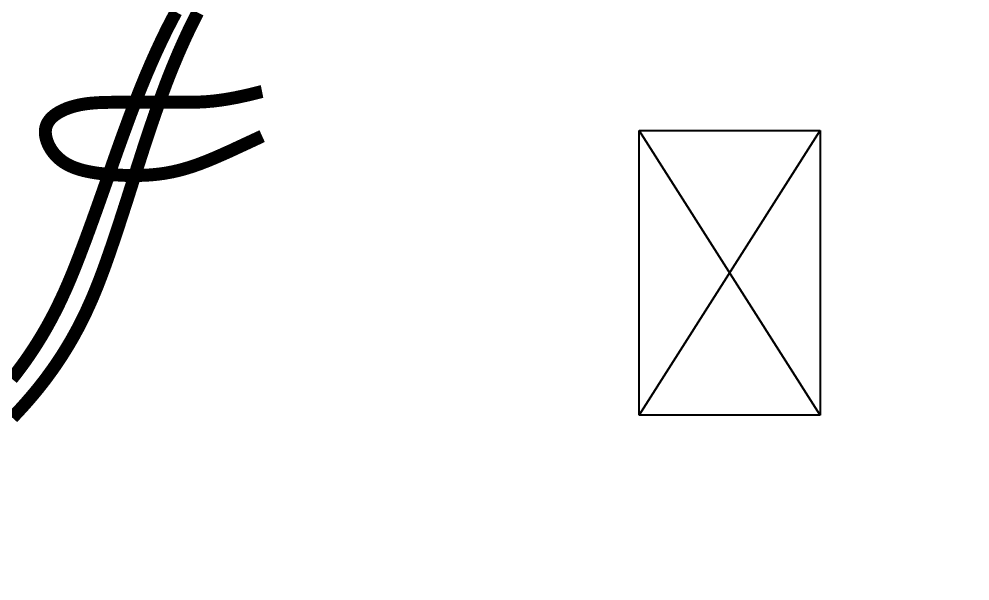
# Model space of a CAD drawing. Header units: inches. Extents: x 2832 to 8547, y -592 to 860.
# Drawn here: x 3614.25 to 3632.61, y 140.1 to 150.96 of the extents above; entities that cross this region are included whole.
import ezdxf
from ezdxf import colors
from ezdxf.entities.mleader import LeaderData, LeaderLine
from ezdxf.math import Vec2, Vec3

# ---------------------------------------------------------------- set-up
doc = ezdxf.new("R2010")
doc.units = ezdxf.units.IN
doc.header["$LTSCALE"] = 5
doc.header["$MEASUREMENT"] = 0
for name, color, linetype in [('BlueSolid', 5, 'Continuous'), ('FMTEXTG', 4, 'Continuous'), ('FORM', 5, 'Continuous'), ('NOTES', 5, 'Continuous')]:
    doc.layers.add(name, color=color, linetype=linetype)
doc.styles.add('Arial Narrow', font='ARIALN.TTF', dxfattribs={"height": 1.5})

# ---------------------------------------------------------------- blocks, each defined once
blk = doc.blocks.new('*U35')
at = {"const_width": 0.25}
for points in [[(-6.258, -3.161), (-6.277, -3.197), (-6.296, -3.232), (-6.315, -3.268), (-6.334, -3.304), (-6.353, -3.339), (-6.371, -3.375), (-6.389, -3.411), (-6.408, -3.447), (-6.426, -3.483), (-6.444, -3.519), (-6.462, -3.555), (-6.479, -3.591), (-6.497, -3.627), (-6.515, -3.663), (-6.532, -3.7), (-6.549, -3.736), (-6.566, -3.772), (-6.584, -3.809), (-6.6, -3.845), (-6.617, -3.882), (-6.634, -3.918), (-6.651, -3.955), (-6.667, -3.991), (-6.684, -4.028), (-6.7, -4.065), (-6.716, -4.102), (-6.732, -4.138), (-6.749, -4.175), (-6.764, -4.212), (-6.78, -4.249), (-6.796, -4.286), (-6.812, -4.323), (-6.828, -4.36), (-6.843, -4.397), (-6.859, -4.434), (-6.874, -4.472), (-6.889, -4.509), (-6.904, -4.546), (-6.92, -4.583), (-6.935, -4.621), (-6.95, -4.658), (-6.965, -4.696), (-6.98, -4.733), (-6.994, -4.771), (-7.009, -4.808), (-7.024, -4.846), (-7.039, -4.884), (-7.053, -4.921), (-7.068, -4.959), (-7.082, -4.997), (-7.097, -5.035), (-7.111, -5.072), (-7.125, -5.11), (-7.14, -5.148), (-7.154, -5.186), (-7.168, -5.224), (-7.182, -5.262), (-7.196, -5.3), (-7.21, -5.339), (-7.224, -5.377), (-7.238, -5.415), (-7.252, -5.453), (-7.266, -5.491), (-7.28, -5.53), (-7.294, -5.568), (-7.308, -5.606), (-7.322, -5.645), (-7.336, -5.683), (-7.349, -5.722), (-7.377, -5.799), (-7.405, -5.876), (-7.432, -5.954), (-7.459, -6.031), (-7.487, -6.109), (-7.514, -6.187), (-7.542, -6.265), (-7.569, -6.343), (-7.596, -6.421), (-7.624, -6.499), (-7.652, -6.578), (-7.679, -6.656), (-7.693, -6.695), (-7.707, -6.735), (-7.721, -6.774), (-7.735, -6.814), (-7.749, -6.853), (-7.763, -6.893), (-7.777, -6.932), (-7.791, -6.972), (-7.805, -7.011), (-7.819, -7.051), (-7.834, -7.09), (-7.848, -7.13), (-7.862, -7.17), (-7.876, -7.209), (-7.891, -7.249), (-7.905, -7.289), (-7.92, -7.329), (-7.934, -7.369), (-7.949, -7.408), (-7.964, -7.448), (-7.978, -7.488), (-7.993, -7.528), (-8.008, -7.568), (-8.023, -7.608), (-8.038, -7.648), (-8.053, -7.688), (-8.068, -7.728), (-8.083, -7.768), (-8.099, -7.808), (-8.114, -7.849), (-8.129, -7.889), (-8.145, -7.929), (-8.161, -7.969), (-8.176, -8.009), (-8.192, -8.05), (-8.208, -8.09), (-8.224, -8.13), (-8.241, -8.171), (-8.249, -8.191), (-8.257, -8.211), (-8.266, -8.231), (-8.274, -8.252), (-8.282, -8.272), (-8.291, -8.292), (-8.299, -8.312), (-8.308, -8.333), (-8.316, -8.353), (-8.325, -8.373), (-8.334, -8.394), (-8.342, -8.414), (-8.351, -8.434), (-8.36, -8.454), (-8.369, -8.475), (-8.378, -8.495), (-8.387, -8.515), (-8.396, -8.536), (-8.405, -8.556), (-8.414, -8.577), (-8.424, -8.597), (-8.433, -8.617), (-8.442, -8.638), (-8.452, -8.658), (-8.461, -8.679), (-8.471, -8.699), (-8.48, -8.72), (-8.49, -8.74), (-8.5, -8.761), (-8.51, -8.781), (-8.519, -8.802), (-8.529, -8.822), (-8.539, -8.843), (-8.55, -8.863), (-8.56, -8.884), (-8.57, -8.904), (-8.58, -8.925), (-8.591, -8.945), (-8.601, -8.966), (-8.612, -8.987), (-8.622, -9.007), (-8.633, -9.028), (-8.644, -9.049), (-8.655, -9.069), (-8.666, -9.09), (-8.677, -9.111), (-8.688, -9.131), (-8.699, -9.152), (-8.711, -9.173), (-8.722, -9.193), (-8.734, -9.214), (-8.745, -9.235), (-8.757, -9.256), (-8.769, -9.277), (-8.78, -9.297), (-8.792, -9.318), (-8.805, -9.339), (-8.817, -9.36), (-8.829, -9.381), (-8.841, -9.402), (-8.854, -9.423), (-8.866, -9.443), (-8.879, -9.464), (-8.892, -9.485), (-8.905, -9.506), (-8.918, -9.527), (-8.931, -9.548), (-8.944, -9.569), (-8.957, -9.59), (-8.971, -9.611), (-8.984, -9.632), (-8.998, -9.653), (-9.012, -9.675), (-9.025, -9.696), (-9.039, -9.717), (-9.053, -9.738), (-9.068, -9.759), (-9.082, -9.78), (-9.096, -9.801), (-9.111, -9.823), (-9.126, -9.844), (-9.14, -9.865), (-9.155, -9.886), (-9.17, -9.908), (-9.186, -9.929), (-9.201, -9.95), (-9.216, -9.971), (-9.232, -9.993), (-9.248, -10.014), (-9.263, -10.035), (-9.279, -10.057), (-9.295, -10.078), (-9.312, -10.1), (-9.328, -10.121), (-9.344, -10.143), (-9.361, -10.164), (-9.378, -10.186), (-9.395, -10.207), (-9.412, -10.229), (-9.429, -10.25)], [(-5.838, -3.17), (-5.856, -3.205), (-5.874, -3.239), (-5.892, -3.274), (-5.909, -3.309), (-5.927, -3.344), (-5.944, -3.379), (-5.961, -3.414), (-5.979, -3.449), (-5.996, -3.484), (-6.013, -3.519), (-6.029, -3.555), (-6.046, -3.59), (-6.062, -3.625), (-6.079, -3.66), (-6.095, -3.696), (-6.111, -3.731), (-6.127, -3.767), (-6.143, -3.802), (-6.159, -3.838), (-6.175, -3.873), (-6.19, -3.909), (-6.206, -3.944), (-6.221, -3.98), (-6.236, -4.016), (-6.251, -4.052), (-6.266, -4.087), (-6.281, -4.123), (-6.296, -4.159), (-6.311, -4.195), (-6.326, -4.231), (-6.34, -4.267), (-6.355, -4.303), (-6.369, -4.339), (-6.383, -4.375), (-6.398, -4.411), (-6.412, -4.448), (-6.426, -4.484), (-6.44, -4.52), (-6.454, -4.556), (-6.467, -4.593), (-6.481, -4.629), (-6.495, -4.666), (-6.508, -4.702), (-6.522, -4.738), (-6.535, -4.775), (-6.549, -4.812), (-6.562, -4.848), (-6.575, -4.885), (-6.589, -4.921), (-6.602, -4.958), (-6.615, -4.995), (-6.628, -5.032), (-6.641, -5.068), (-6.654, -5.105), (-6.666, -5.142), (-6.679, -5.179), (-6.692, -5.216), (-6.705, -5.253), (-6.717, -5.29), (-6.73, -5.327), (-6.743, -5.364), (-6.755, -5.401), (-6.768, -5.438), (-6.78, -5.475), (-6.792, -5.513), (-6.805, -5.55), (-6.817, -5.587), (-6.829, -5.624), (-6.842, -5.662), (-6.854, -5.699), (-6.866, -5.736), (-6.879, -5.774), (-6.891, -5.811), (-6.915, -5.886), (-6.939, -5.961), (-6.963, -6.037), (-6.988, -6.112), (-7.012, -6.187), (-7.036, -6.263), (-7.06, -6.339), (-7.084, -6.414), (-7.108, -6.49), (-7.133, -6.566), (-7.157, -6.643), (-7.181, -6.719), (-7.205, -6.795), (-7.23, -6.872), (-7.242, -6.91), (-7.255, -6.948), (-7.267, -6.986), (-7.279, -7.025), (-7.292, -7.063), (-7.304, -7.101), (-7.317, -7.14), (-7.329, -7.178), (-7.342, -7.217), (-7.354, -7.255), (-7.367, -7.294), (-7.38, -7.332), (-7.392, -7.371), (-7.405, -7.409), (-7.418, -7.448), (-7.431, -7.487), (-7.444, -7.525), (-7.457, -7.564), (-7.47, -7.603), (-7.483, -7.641), (-7.496, -7.68), (-7.509, -7.719), (-7.523, -7.757), (-7.536, -7.796), (-7.549, -7.835), (-7.563, -7.874), (-7.577, -7.913), (-7.59, -7.952), (-7.604, -7.991), (-7.618, -8.03), (-7.632, -8.068), (-7.646, -8.107), (-7.66, -8.146), (-7.675, -8.186), (-7.682, -8.205), (-7.689, -8.225), (-7.697, -8.244), (-7.704, -8.264), (-7.712, -8.283), (-7.719, -8.303), (-7.727, -8.322), (-7.734, -8.342), (-7.742, -8.362), (-7.749, -8.381), (-7.757, -8.401), (-7.765, -8.421), (-7.772, -8.44), (-7.78, -8.46), (-7.788, -8.48), (-7.796, -8.499), (-7.804, -8.519), (-7.812, -8.539), (-7.82, -8.558), (-7.828, -8.578), (-7.837, -8.598), (-7.845, -8.617), (-7.853, -8.637), (-7.861, -8.657), (-7.87, -8.677), (-7.878, -8.697), (-7.887, -8.716), (-7.895, -8.736), (-7.904, -8.756), (-7.913, -8.776), (-7.922, -8.796), (-7.931, -8.815), (-7.939, -8.835), (-7.948, -8.855), (-7.958, -8.875), (-7.967, -8.895), (-7.976, -8.915), (-7.985, -8.935), (-7.994, -8.955), (-8.004, -8.975), (-8.013, -8.995), (-8.023, -9.015), (-8.033, -9.035), (-8.042, -9.055), (-8.052, -9.075), (-8.062, -9.095), (-8.072, -9.115), (-8.082, -9.135), (-8.092, -9.155), (-8.102, -9.175), (-8.113, -9.195), (-8.123, -9.215), (-8.133, -9.235), (-8.144, -9.255), (-8.154, -9.276), (-8.165, -9.296), (-8.176, -9.316), (-8.187, -9.336), (-8.198, -9.356), (-8.209, -9.377), (-8.22, -9.397), (-8.231, -9.417), (-8.243, -9.437), (-8.254, -9.458), (-8.266, -9.478), (-8.277, -9.498), (-8.289, -9.519), (-8.301, -9.539), (-8.313, -9.559), (-8.325, -9.58), (-8.337, -9.6), (-8.349, -9.621), (-8.362, -9.641), (-8.374, -9.661), (-8.387, -9.682), (-8.399, -9.702), (-8.412, -9.723), (-8.425, -9.743), (-8.438, -9.764), (-8.451, -9.785), (-8.464, -9.805), (-8.477, -9.826), (-8.491, -9.846), (-8.504, -9.867), (-8.518, -9.888), (-8.532, -9.908), (-8.546, -9.929), (-8.56, -9.95), (-8.574, -9.97), (-8.588, -9.991), (-8.602, -10.012), (-8.617, -10.033), (-8.631, -10.054), (-8.646, -10.074), (-8.661, -10.095), (-8.676, -10.116), (-8.691, -10.137), (-8.706, -10.158), (-8.722, -10.179), (-8.737, -10.2), (-8.753, -10.221), (-8.768, -10.242), (-8.784, -10.263), (-8.8, -10.284), (-8.816, -10.305), (-8.833, -10.326), (-8.849, -10.347), (-8.866, -10.368), (-8.882, -10.389), (-8.899, -10.41), (-8.916, -10.432), (-8.933, -10.453), (-8.95, -10.474), (-8.968, -10.495), (-8.985, -10.517), (-9.003, -10.538), (-9.021, -10.559), (-9.039, -10.581), (-9.057, -10.602), (-9.075, -10.623), (-9.084, -10.634), (-9.094, -10.645), (-9.103, -10.655), (-9.112, -10.666), (-9.121, -10.677), (-9.131, -10.688), (-9.14, -10.698), (-9.15, -10.709), (-9.159, -10.72), (-9.169, -10.731), (-9.178, -10.741), (-9.188, -10.752), (-9.197, -10.763), (-9.207, -10.774), (-9.217, -10.784), (-9.226, -10.795), (-9.236, -10.806), (-9.246, -10.817), (-9.256, -10.828), (-9.266, -10.838), (-9.276, -10.849), (-9.286, -10.86), (-9.296, -10.871), (-9.306, -10.882), (-9.316, -10.892), (-9.326, -10.903), (-9.336, -10.914), (-9.346, -10.925), (-9.357, -10.936), (-9.367, -10.947), (-9.377, -10.958), (-9.388, -10.969), (-9.398, -10.979), (-9.409, -10.99), (-9.419, -11.001)], [(-4.596, -4.696), (-4.606, -4.698), (-4.616, -4.701), (-4.627, -4.704), (-4.637, -4.706), (-4.647, -4.709), (-4.657, -4.712), (-4.667, -4.714), (-4.676, -4.717), (-4.686, -4.719), (-4.696, -4.722), (-4.706, -4.724), (-4.715, -4.727), (-4.725, -4.729), (-4.735, -4.731), (-4.744, -4.734), (-4.754, -4.736), (-4.763, -4.739), (-4.773, -4.741), (-4.782, -4.743), (-4.791, -4.745), (-4.801, -4.748), (-4.81, -4.75), (-4.819, -4.752), (-4.828, -4.754), (-4.837, -4.756), (-4.847, -4.759), (-4.856, -4.761), (-4.865, -4.763), (-4.874, -4.765), (-4.883, -4.767), (-4.891, -4.769), (-4.9, -4.771), (-4.909, -4.773), (-4.918, -4.775), (-4.926, -4.777), (-4.935, -4.779), (-4.944, -4.781), (-4.952, -4.783), (-4.961, -4.785), (-4.969, -4.786), (-4.978, -4.788), (-4.986, -4.79), (-4.995, -4.792), (-5.003, -4.794), (-5.011, -4.796), (-5.02, -4.797), (-5.028, -4.799), (-5.036, -4.801), (-5.044, -4.802), (-5.052, -4.804), (-5.061, -4.806), (-5.069, -4.807), (-5.077, -4.809), (-5.085, -4.811), (-5.101, -4.814), (-5.116, -4.817), (-5.132, -4.82), (-5.147, -4.823), (-5.163, -4.826), (-5.178, -4.828), (-5.193, -4.831), (-5.208, -4.834), (-5.222, -4.836), (-5.237, -4.839), (-5.252, -4.841), (-5.266, -4.844), (-5.28, -4.846), (-5.294, -4.849), (-5.308, -4.851), (-5.322, -4.853), (-5.336, -4.855), (-5.35, -4.857), (-5.363, -4.859), (-5.377, -4.861), (-5.39, -4.863), (-5.403, -4.865), (-5.416, -4.867), (-5.429, -4.868), (-5.442, -4.87), (-5.455, -4.872), (-5.468, -4.873), (-5.48, -4.875), (-5.493, -4.876), (-5.505, -4.878), (-5.517, -4.879), (-5.529, -4.88), (-5.542, -4.882), (-5.554, -4.883), (-5.566, -4.884), (-5.577, -4.885), (-5.589, -4.886), (-5.601, -4.887), (-5.612, -4.888), (-5.624, -4.889), (-5.635, -4.89), (-5.647, -4.891), (-5.658, -4.892), (-5.669, -4.893), (-5.68, -4.894), (-5.691, -4.894), (-5.702, -4.895), (-5.713, -4.896), (-5.724, -4.896), (-5.735, -4.897), (-5.746, -4.898), (-5.756, -4.898), (-5.767, -4.899), (-5.777, -4.899), (-5.788, -4.9), (-5.798, -4.9), (-5.809, -4.901), (-5.819, -4.901), (-5.829, -4.901), (-5.84, -4.902), (-5.85, -4.902), (-5.86, -4.902), (-5.87, -4.903), (-5.88, -4.903), (-5.89, -4.903), (-5.91, -4.904), (-5.93, -4.904), (-5.95, -4.904), (-5.969, -4.904), (-5.989, -4.905), (-6.008, -4.905), (-6.028, -4.905), (-6.047, -4.905), (-6.086, -4.905), (-6.163, -4.905), (-6.24, -4.905), (-6.394, -4.905), (-6.471, -4.905), (-6.509, -4.905), (-6.547, -4.905), (-6.586, -4.905), (-6.624, -4.905), (-6.662, -4.905), (-6.7, -4.905), (-6.738, -4.905), (-6.776, -4.905), (-6.813, -4.905), (-6.851, -4.905), (-6.888, -4.905), (-6.926, -4.905), (-6.944, -4.905), (-6.963, -4.905), (-6.981, -4.905), (-7, -4.905), (-7.018, -4.905), (-7.036, -4.905), (-7.055, -4.905), (-7.073, -4.905), (-7.091, -4.905), (-7.109, -4.905), (-7.127, -4.905), (-7.145, -4.905), (-7.163, -4.905), (-7.181, -4.905), (-7.199, -4.905), (-7.217, -4.905), (-7.235, -4.905), (-7.252, -4.905), (-7.27, -4.905), (-7.287, -4.905), (-7.305, -4.905), (-7.322, -4.905), (-7.34, -4.905), (-7.357, -4.905), (-7.374, -4.905), (-7.391, -4.905), (-7.408, -4.905), (-7.425, -4.905), (-7.442, -4.905), (-7.459, -4.905), (-7.476, -4.905), (-7.493, -4.905), (-7.51, -4.906), (-7.526, -4.906), (-7.543, -4.906), (-7.559, -4.906), (-7.576, -4.907), (-7.592, -4.907), (-7.609, -4.907), (-7.625, -4.908), (-7.641, -4.908), (-7.657, -4.909), (-7.673, -4.909), (-7.69, -4.91), (-7.706, -4.91), (-7.722, -4.911), (-7.737, -4.912), (-7.753, -4.913), (-7.769, -4.913), (-7.785, -4.914), (-7.8, -4.915), (-7.816, -4.916), (-7.832, -4.918), (-7.847, -4.919), (-7.863, -4.92), (-7.878, -4.921), (-7.893, -4.923), (-7.909, -4.924), (-7.924, -4.926), (-7.939, -4.928), (-7.954, -4.929), (-7.969, -4.931), (-7.984, -4.933), (-7.999, -4.935), (-8.014, -4.937), (-8.029, -4.94), (-8.044, -4.942), (-8.059, -4.944), (-8.073, -4.947), (-8.088, -4.95), (-8.103, -4.952), (-8.117, -4.955), (-8.132, -4.958), (-8.146, -4.962), (-8.161, -4.965), (-8.175, -4.968), (-8.19, -4.972), (-8.204, -4.975), (-8.218, -4.979), (-8.232, -4.983), (-8.247, -4.987), (-8.261, -4.991), (-8.275, -4.995), (-8.289, -5), (-8.303, -5.004), (-8.317, -5.009), (-8.33, -5.014), (-8.344, -5.019), (-8.351, -5.021), (-8.358, -5.024), (-8.365, -5.026), (-8.371, -5.029), (-8.378, -5.032), (-8.385, -5.034), (-8.392, -5.037), (-8.398, -5.04), (-8.405, -5.043), (-8.411, -5.046), (-8.418, -5.048), (-8.425, -5.051), (-8.431, -5.054), (-8.437, -5.057), (-8.444, -5.06), (-8.45, -5.063), (-8.457, -5.066), (-8.463, -5.069), (-8.469, -5.073), (-8.476, -5.076), (-8.482, -5.079), (-8.488, -5.082), (-8.494, -5.085), (-8.5, -5.089), (-8.506, -5.092), (-8.512, -5.096), (-8.518, -5.099), (-8.524, -5.102), (-8.53, -5.106), (-8.536, -5.109), (-8.542, -5.113), (-8.547, -5.117), (-8.553, -5.12), (-8.559, -5.124), (-8.564, -5.128), (-8.57, -5.131), (-8.575, -5.135), (-8.581, -5.139), (-8.586, -5.143), (-8.591, -5.147), (-8.596, -5.15), (-8.602, -5.154), (-8.607, -5.158), (-8.612, -5.162), (-8.617, -5.166), (-8.622, -5.17), (-8.627, -5.175), (-8.632, -5.179), (-8.636, -5.183), (-8.641, -5.187), (-8.646, -5.191), (-8.65, -5.196), (-8.655, -5.2), (-8.659, -5.204), (-8.664, -5.209), (-8.668, -5.213), (-8.672, -5.218), (-8.677, -5.222), (-8.681, -5.227), (-8.685, -5.231), (-8.689, -5.236), (-8.693, -5.24), (-8.696, -5.245), (-8.7, -5.25), (-8.704, -5.254), (-8.708, -5.259), (-8.711, -5.264), (-8.714, -5.269), (-8.718, -5.274), (-8.721, -5.279), (-8.724, -5.284), (-8.727, -5.289), (-8.731, -5.294), (-8.734, -5.299), (-8.736, -5.304), (-8.739, -5.309), (-8.742, -5.314), (-8.745, -5.319), (-8.747, -5.324), (-8.75, -5.33), (-8.752, -5.335), (-8.754, -5.34), (-8.756, -5.346), (-8.758, -5.351), (-8.76, -5.356), (-8.762, -5.362), (-8.764, -5.367), (-8.766, -5.373), (-8.768, -5.379), (-8.769, -5.384), (-8.771, -5.39), (-8.772, -5.395), (-8.773, -5.401), (-8.774, -5.407), (-8.775, -5.413), (-8.776, -5.418), (-8.777, -5.424), (-8.778, -5.43), (-8.779, -5.436), (-8.779, -5.442), (-8.78, -5.448), (-8.78, -5.454), (-8.781, -5.46), (-8.781, -5.466), (-8.781, -5.472), (-8.781, -5.478), (-8.781, -5.484), (-8.781, -5.49), (-8.781, -5.496), (-8.781, -5.502), (-8.78, -5.509), (-8.78, -5.515), (-8.779, -5.521), (-8.779, -5.527), (-8.778, -5.533), (-8.777, -5.54), (-8.776, -5.546), (-8.776, -5.552), (-8.775, -5.558), (-8.773, -5.565), (-8.772, -5.571), (-8.771, -5.577), (-8.77, -5.583), (-8.768, -5.59), (-8.767, -5.596), (-8.765, -5.602), (-8.764, -5.609), (-8.762, -5.615), (-8.76, -5.621), (-8.758, -5.628), (-8.757, -5.634), (-8.755, -5.64), (-8.753, -5.647), (-8.75, -5.653), (-8.748, -5.659), (-8.746, -5.666), (-8.744, -5.672), (-8.741, -5.678), (-8.739, -5.685), (-8.736, -5.691), (-8.733, -5.697), (-8.731, -5.704), (-8.728, -5.71), (-8.725, -5.716), (-8.722, -5.723), (-8.719, -5.729), (-8.716, -5.735), (-8.713, -5.741), (-8.71, -5.748), (-8.707, -5.754), (-8.703, -5.76), (-8.7, -5.766), (-8.697, -5.772), (-8.693, -5.778), (-8.69, -5.785), (-8.686, -5.791), (-8.682, -5.797), (-8.679, -5.803), (-8.675, -5.809), (-8.671, -5.815), (-8.667, -5.821), (-8.663, -5.827), (-8.659, -5.833), (-8.655, -5.839), (-8.651, -5.845), (-8.647, -5.851), (-8.643, -5.856), (-8.638, -5.862), (-8.634, -5.868), (-8.63, -5.874), (-8.625, -5.88), (-8.621, -5.885), (-8.616, -5.891), (-8.611, -5.897), (-8.607, -5.902), (-8.602, -5.908), (-8.597, -5.913), (-8.592, -5.919), (-8.588, -5.924), (-8.583, -5.93), (-8.578, -5.935), (-8.573, -5.94), (-8.568, -5.946), (-8.563, -5.951), (-8.557, -5.956), (-8.552, -5.961), (-8.547, -5.967), (-8.542, -5.972), (-8.536, -5.977), (-8.531, -5.982), (-8.525, -5.987), (-8.52, -5.992), (-8.515, -5.996), (-8.509, -6.001), (-8.503, -6.006), (-8.498, -6.011), (-8.492, -6.015), (-8.486, -6.02), (-8.481, -6.025), (-8.475, -6.029), (-8.469, -6.033), (-8.463, -6.038), (-8.457, -6.042), (-8.451, -6.047), (-8.445, -6.051), (-8.439, -6.055), (-8.433, -6.059), (-8.427, -6.063), (-8.421, -6.067), (-8.415, -6.071), (-8.409, -6.075), (-8.402, -6.079), (-8.396, -6.083), (-8.39, -6.087), (-8.383, -6.091), (-8.377, -6.094), (-8.371, -6.098), (-8.364, -6.102), (-8.358, -6.105), (-8.351, -6.109), (-8.345, -6.112), (-8.338, -6.116), (-8.331, -6.119), (-8.325, -6.123), (-8.318, -6.126), (-8.311, -6.129), (-8.305, -6.133), (-8.298, -6.136), (-8.291, -6.139), (-8.284, -6.142), (-8.277, -6.145), (-8.27, -6.148), (-8.263, -6.151), (-8.256, -6.154), (-8.249, -6.157), (-8.242, -6.16), (-8.235, -6.163), (-8.228, -6.166), (-8.221, -6.168), (-8.214, -6.171), (-8.207, -6.174), (-8.2, -6.177), (-8.192, -6.179), (-8.185, -6.182), (-8.178, -6.184), (-8.17, -6.187), (-8.163, -6.189), (-8.156, -6.192), (-8.148, -6.194), (-8.141, -6.197), (-8.133, -6.199), (-8.126, -6.201), (-8.118, -6.203), (-8.111, -6.206), (-8.103, -6.208), (-8.096, -6.21), (-8.081, -6.214), (-8.065, -6.218), (-8.05, -6.223), (-8.034, -6.226), (-8.019, -6.23), (-8.003, -6.234), (-7.987, -6.237), (-7.971, -6.241), (-7.955, -6.244), (-7.939, -6.247), (-7.923, -6.25), (-7.907, -6.253), (-7.891, -6.256), (-7.875, -6.259), (-7.858, -6.262), (-7.842, -6.265), (-7.825, -6.267), (-7.809, -6.27), (-7.792, -6.272), (-7.775, -6.274), (-7.759, -6.277), (-7.742, -6.279), (-7.725, -6.281), (-7.708, -6.283), (-7.691, -6.285), (-7.674, -6.287), (-7.657, -6.289), (-7.64, -6.29), (-7.623, -6.292), (-7.606, -6.294), (-7.589, -6.295), (-7.572, -6.297), (-7.554, -6.299), (-7.537, -6.3), (-7.52, -6.302), (-7.503, -6.303), (-7.485, -6.304), (-7.468, -6.306), (-7.451, -6.307), (-7.433, -6.308), (-7.416, -6.309), (-7.398, -6.31), (-7.381, -6.311), (-7.363, -6.312), (-7.346, -6.313), (-7.328, -6.314), (-7.311, -6.315), (-7.293, -6.316), (-7.275, -6.317), (-7.258, -6.317), (-7.24, -6.318), (-7.223, -6.318), (-7.205, -6.319), (-7.187, -6.319), (-7.17, -6.32), (-7.152, -6.32), (-7.134, -6.32), (-7.116, -6.321), (-7.099, -6.321), (-7.081, -6.321), (-7.063, -6.321), (-7.045, -6.321), (-7.028, -6.32), (-7.01, -6.32), (-6.992, -6.32), (-6.974, -6.32), (-6.957, -6.319), (-6.939, -6.319), (-6.921, -6.318), (-6.903, -6.317), (-6.885, -6.317), (-6.867, -6.316), (-6.85, -6.315), (-6.832, -6.314), (-6.814, -6.313), (-6.796, -6.312), (-6.778, -6.311), (-6.761, -6.309), (-6.743, -6.308), (-6.725, -6.307), (-6.707, -6.305), (-6.689, -6.303), (-6.672, -6.302), (-6.654, -6.3), (-6.636, -6.298), (-6.618, -6.296), (-6.601, -6.294), (-6.583, -6.292), (-6.565, -6.29), (-6.547, -6.287), (-6.53, -6.285), (-6.512, -6.282), (-6.494, -6.28), (-6.477, -6.277), (-6.459, -6.274), (-6.441, -6.271), (-6.424, -6.268), (-6.406, -6.265), (-6.388, -6.262), (-6.371, -6.258), (-6.353, -6.255), (-6.336, -6.252), (-6.318, -6.248), (-6.301, -6.244), (-6.283, -6.24), (-6.266, -6.236), (-6.248, -6.232), (-6.231, -6.228), (-6.214, -6.224), (-6.196, -6.22), (-6.179, -6.215), (-6.161, -6.211), (-6.144, -6.206), (-6.127, -6.201), (-6.109, -6.196), (-6.092, -6.191), (-6.075, -6.186), (-6.057, -6.181), (-6.04, -6.176), (-6.023, -6.171), (-6.005, -6.165), (-5.988, -6.16), (-5.971, -6.154), (-5.953, -6.149), (-5.936, -6.143), (-5.919, -6.137), (-5.901, -6.131), (-5.884, -6.125), (-5.866, -6.119), (-5.849, -6.113), (-5.832, -6.107), (-5.814, -6.1), (-5.797, -6.094), (-5.779, -6.087), (-5.762, -6.081), (-5.744, -6.074), (-5.727, -6.067), (-5.709, -6.06), (-5.691, -6.053), (-5.674, -6.046), (-5.656, -6.039), (-5.638, -6.032), (-5.621, -6.025), (-5.603, -6.018), (-5.585, -6.01), (-5.567, -6.003), (-5.549, -5.996), (-5.531, -5.988), (-5.513, -5.98), (-5.495, -5.973), (-5.477, -5.965), (-5.459, -5.957), (-5.441, -5.949), (-5.423, -5.941), (-5.405, -5.933), (-5.386, -5.925), (-5.368, -5.917), (-5.35, -5.909), (-5.331, -5.901), (-5.313, -5.892), (-5.294, -5.884), (-5.276, -5.876), (-5.257, -5.867), (-5.238, -5.859), (-5.219, -5.85), (-5.2, -5.841), (-5.181, -5.833), (-5.162, -5.824), (-5.143, -5.815), (-5.124, -5.806), (-5.105, -5.797), (-5.086, -5.788), (-5.066, -5.779), (-5.047, -5.77), (-5.027, -5.761), (-5.008, -5.752), (-4.988, -5.743), (-4.968, -5.734), (-4.949, -5.725), (-4.929, -5.715), (-4.909, -5.706), (-4.888, -5.697), (-4.868, -5.687), (-4.848, -5.678), (-4.828, -5.668), (-4.807, -5.659), (-4.786, -5.649), (-4.766, -5.639), (-4.745, -5.629), (-4.724, -5.62), (-4.713, -5.615), (-4.702, -5.61), (-4.692, -5.605), (-4.681, -5.6), (-4.67, -5.595), (-4.659, -5.59), (-4.649, -5.585), (-4.638, -5.58), (-4.627, -5.575), (-4.616, -5.569), (-4.605, -5.564), (-4.594, -5.559)]]:
    blk.add_lwpolyline(points, dxfattribs=at)
blk = doc.blocks.new('A$C2023607a')
at = {"layer": 'BlueSolid'}
blk.add_blockref('*U35', (0.595, -0.005), dxfattribs=at)
blk = doc.blocks.new('VBA_GATES_SQUARING_CORNER_SLINGS')
blk.add_blockref('A$C2023607a', (-2.25, -2.25))
blk = doc.blocks.new('VBA_4X6')
at = {"color": 5, "ltscale": 0.25}
for p, q in [((0, 0), (0, 5.5)), ((0, 5.5), (3.5, 5.5)), ((3.5, 5.5), (3.5, 0)), ((3.5, 0), (0, 0))]:
    blk.add_line(p, q, dxfattribs=at)
at = {"color": 4, "ltscale": 0.25}
for p, q in [((0, 0), (3.5, 5.5)), ((3.5, 0), (0, 5.5))]:
    blk.add_line(p, q, dxfattribs=at)
blk = doc.blocks.new('VBA_PLAN_NOTES2')
at = {"layer": 'NOTES'}
ml = blk.add_multileader_mtext('Standard', dxfattribs=at)
ml.set_content('PINNED ANGLE\\P(TURNED DOWN)', color=5, style='Arial Narrow')
ml.set_leader_properties(color=4)
ml.build(insert=Vec2(0, 0))
ml.multileader.update_dxf_attribs({"text_left_attachment_type": 2, "text_right_attachment_type": 2, "dogleg_length": 0.0625, "arrow_head_size": 1.5, "scale": 12})
ctx = ml.context
ctx.base_point, ctx.scale, ctx.char_height, ctx.arrow_head_size, ctx.landing_gap_size, ctx.plane_origin = Vec3(11.892, 79.526, 0.001), 12, 1.5, 1.5, 0.75, Vec3(6.249, 82.055, 0.001)
ctx.left_attachment, ctx.right_attachment = 2, 2
notes = []
notes.append((ctx, [(0, (1, 1, 0), (11.142, 79.526, 0.001), (1, 0), 0.75, [(0, [(6.249, 82.055, 0.001)], 0, [])])]))
ctx.mtext.insert, ctx.mtext.width, ctx.mtext.flow_direction = Vec3(12.642, 81.773, 0.001), 17.01689, 5
ml = blk.add_multileader_mtext('Standard', dxfattribs=at)
ml.set_content('OPERATOR ANGLE (TURNED UP)', color=5, style='Arial Narrow')
ml.set_leader_properties(color=4)
ml.build(insert=Vec2(0, 0))
ml.multileader.update_dxf_attribs({"text_left_attachment_type": 2, "text_right_attachment_type": 2, "dogleg_length": 0.0625, "arrow_head_size": 1.5, "scale": 12})
ctx = ml.context
ctx.base_point, ctx.scale, ctx.char_height, ctx.arrow_head_size, ctx.landing_gap_size, ctx.plane_origin = Vec3(-2.66, 71.397, 0.063), 12, 1.5, 1.5, 0.75, Vec3(3.675, 54.35, 0.063)
ctx.left_attachment, ctx.right_attachment = 2, 2
notes.append((ctx, [(0, (1, 1, 0), (-3.41, 71.397, 0.063), (1, 0), 0.75, [(0, [(-8.872, 77.244, 0.063)], 0, [])])]))
ctx.mtext.insert, ctx.mtext.width, ctx.mtext.flow_direction = Vec3(-1.91, 73.644, 0.063), 18.5633, 5
for ctx, leaders in notes:
    for number, flags, end, landing, length, lines in leaders:
        leader = LeaderData()
        leader.index, (leader.has_last_leader_line, leader.has_dogleg_vector, leader.attachment_direction) = number, flags
        leader.last_leader_point, leader.dogleg_vector, leader.dogleg_length = Vec3(end), Vec3(landing), length
        for number, points, colour, breaks in lines:
            line = LeaderLine()
            line.index, line.vertices, line.color, line.breaks = number, Vec3.list(points), colors.encode_raw_color(colour), breaks
            leader.lines.append(line)
        ctx.leaders.append(leader)

msp = doc.modelspace()

# ---------------------------------------------------------------- block references
at = {"layer": 'FMTEXTG'}
msp.add_blockref('VBA_4X6', (3626.22132, 143.30685), dxfattribs=at)
at = {"layer": 'FORM'}
for name, p in [('VBA_GATES_SQUARING_CORNER_SLINGS', (3625.19231, 156.51534)), ('VBA_PLAN_NOTES2', (3503.4051, 68.70547))]:
    msp.add_blockref(name, p, dxfattribs=at)

doc.saveas('drawing.dxf')
